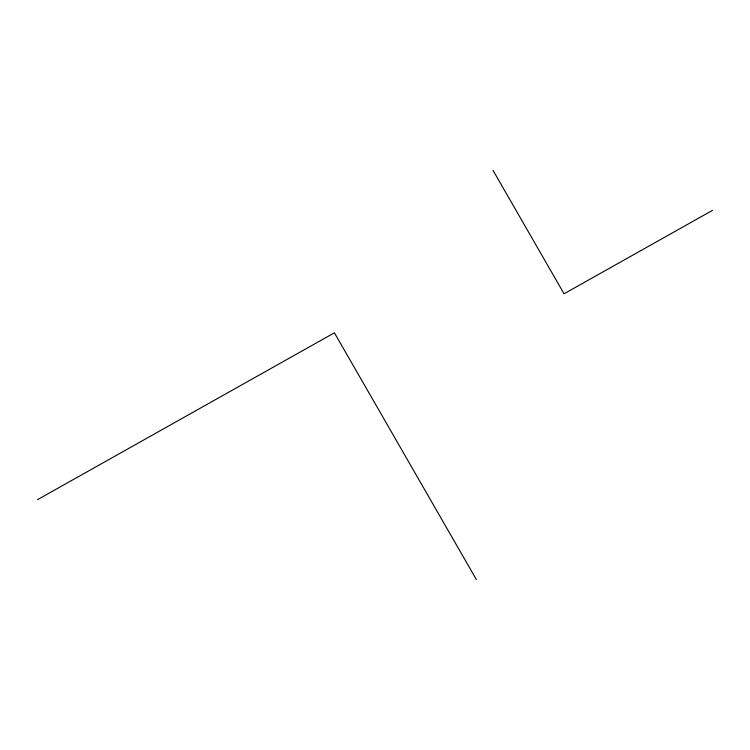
<?xml version="1.0" encoding="UTF-8"?>
<svg xmlns="http://www.w3.org/2000/svg" width="750" height="750" viewBox="0 0 750 750"><rect width="100%" height="100%" fill="white"/><g stroke="black" fill="none" stroke-linecap="round" stroke-linejoin="round"><path stroke-width="1.12" d="M37.5 499.678L334.406 332.812L476.409 579.619M712.5 210.347L564.047 293.784L493.041 170.381"/></g></svg>
